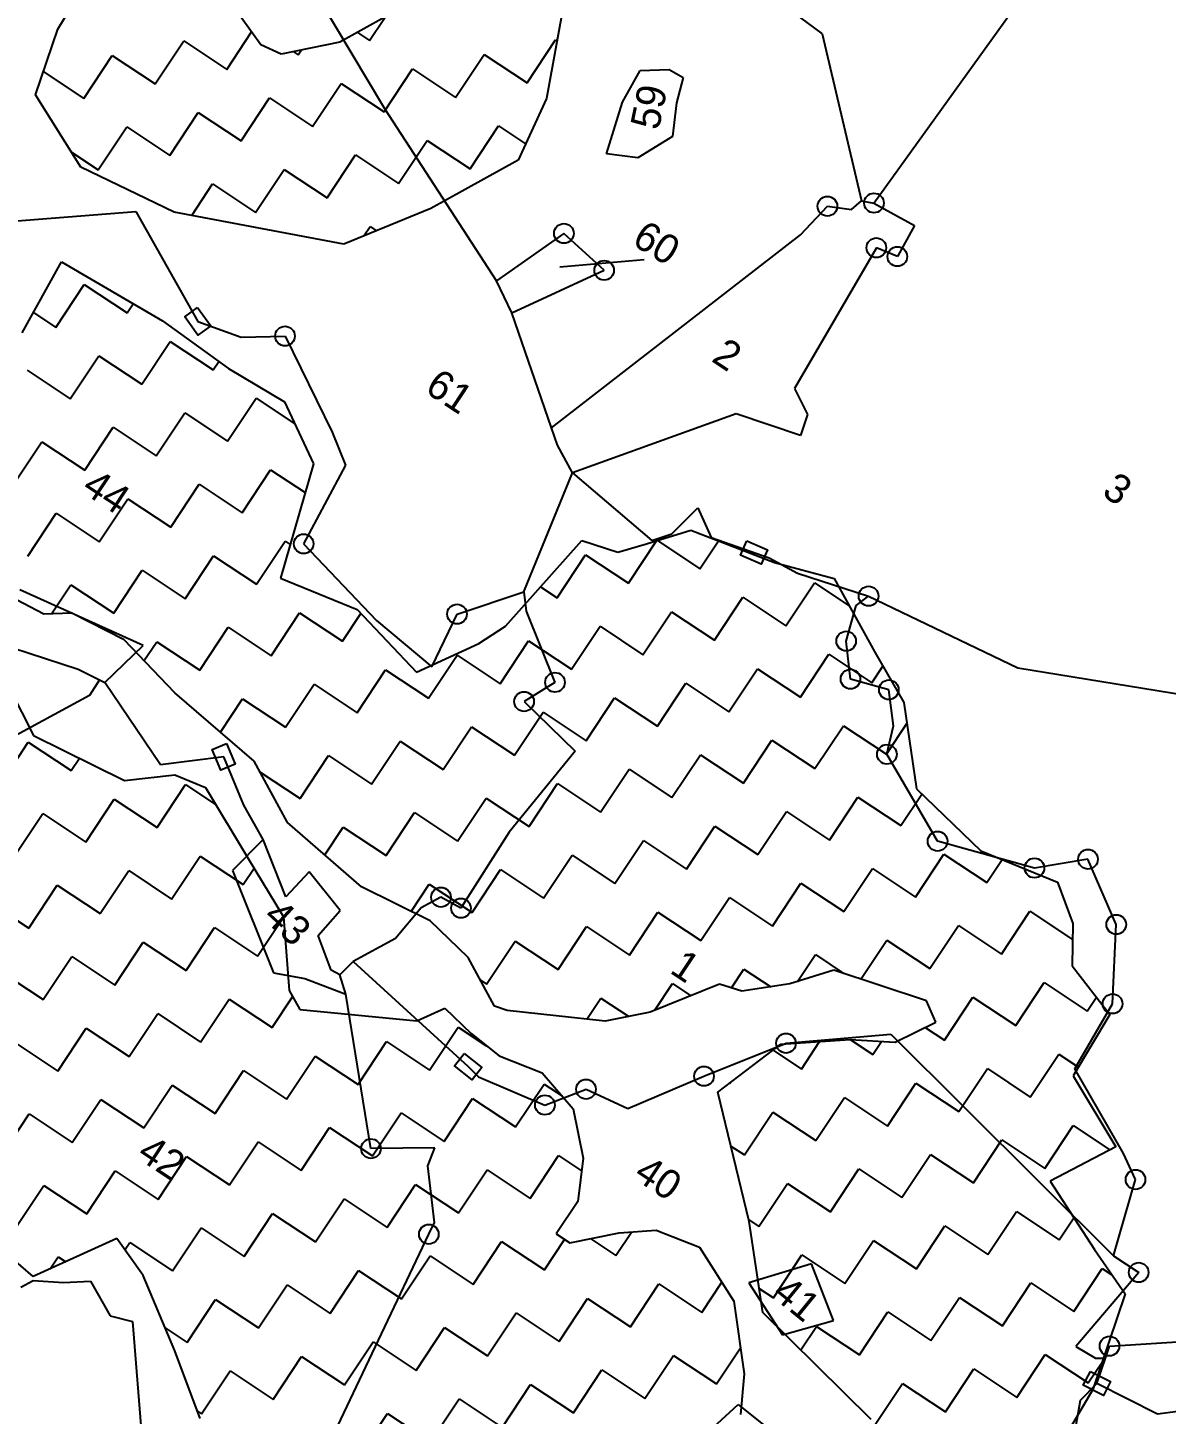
# Model space of a CAD drawing. Header units: metres. Extents: x 299922 to 302574, y 1953268 to 1957171.
# Drawn here: x 300574 to 301279, y 1955659 to 1956519 of the extents above; entities that cross this region are included whole.
import ezdxf

# ---------------------------------------------------------------- set-up
doc = ezdxf.new("R2010")
doc.units = ezdxf.units.M
for name, color, linetype in [('POLY_HATCH', 12, 'Continuous'), ('POLY_PARCEL', 6, 'Continuous'), ('TEXT_PARCEL', 7, 'Continuous')]:
    doc.layers.add(name, color=color, linetype=linetype)
doc.styles.get("Standard").update_dxf_attribs({"font": 'simplex.shx'})
doc.styles.add('TEXT_MAP', font='')
doc.styles.get('TEXT_MAP').set_extended_font_data('Kruti Dev 050')
doc.dimstyles.get("Standard").update_dxf_attribs({"dimtxt": 0.18, "dimasz": 0.18, "dimexe": 0.18, "dimexo": 0.0625, "dimgap": 0.09, "dimtad": 0, "dimtih": 1, "dimtoh": 1, "dimdec": 4, "dimzin": 0, "dimdsep": 46, "dimtxsty": 'Standard', "dimcen": 0.09, "dimadec": 0, "dimazin": 0, "dimtfac": 1, "dimtdec": 4, "dimtofl": 0, "dimtmove": 0, "dimatfit": 3, "dimfxl": 1, "dimtolj": 1, "dimtzin": 0, "dimarcsym": 0})

msp = doc.modelspace()

# ---------------------------------------------------------------- linework, layer by layer
for points in [[(300678.84, 1956345.15), (300687.02, 1956333.78), (300679.16, 1956328.13), (300670.98, 1956339.5)], [(301019.11, 1956200.59), (301031.98, 1956195.07), (301028.16, 1956186.17), (301015.29, 1956191.69)], [(300696.91, 1956075.15), (300702.27, 1956062.22), (300693.32, 1956058.51), (300687.96, 1956071.45)], [(300844.03, 1955882.98), (300855.04, 1955874.32), (300849.05, 1955866.71), (300838.04, 1955875.37)], [(301232.03, 1955686.04), (301244.51, 1955679.71), (301240.13, 1955671.07), (301227.64, 1955677.4)]]:
    msp.add_lwpolyline(points, close=True)
for centre in [(301069.15, 1956407.97), (301097.99, 1956409.95), (300905.87, 1956391.11), (301099.44, 1956382.23), (301112.46, 1956376.81), (300930.82, 1956368.25), (300733.08, 1956327.5), (300744.61, 1956198.79), (301094.62, 1956166.42), (300839.65, 1956155.22), (301080.76, 1956138.52), (301083.43, 1956114.96), (300900.35, 1956112.96), (301107.19, 1956108.35), (300881.2, 1956101.05), (301106.01, 1956068.36), (301137.38, 1956014.52), (301230.57, 1956003.36), (301197.42, 1955997.92), (300829.7, 1955979.84), (300842.08, 1955973.04), (301248.09, 1955962.93), (301245.8, 1955913.83), (301043.48, 1955889.38), (300992.65, 1955868.94), (300919.58, 1955860.87), (300894.08, 1955851.06), (300786.32, 1955824.06), (301260.02, 1955804.89), (300822.18, 1955771.02), (301261.98, 1955747.36), (301243.89, 1955701.7)]:
    msp.add_circle(centre, 6.08)
at = {"layer": 'POLY_HATCH'}
for p, q in [((300592.3, 1956517.77), (300620.72, 1956564.6)), ((300906.94, 1956540.37), (300894.99, 1956474.75)), ((300718.05, 1956507.93), (300703.16, 1956528.71)), ((300794.98, 1956525.14), (300766.95, 1956509.62)), ((300578.45, 1956477.04), (300592.3, 1956517.77)), ((300730.69, 1956502.28), (300718.05, 1956507.93)), ((300766.95, 1956509.62), (300730.69, 1956502.28)), ((300606.54, 1956432.16), (300578.45, 1956477.04)), ((300894.99, 1956474.75), (300877.48, 1956436.44)), ((300664.33, 1956404.36), (300606.54, 1956432.16)), ((300877.48, 1956436.44), (300823.5, 1956406.55)), ((300769.5, 1956384.56), (300664.33, 1956404.36)), ((300823.5, 1956406.55), (300769.5, 1956384.56)), ((300570.19, 1956329.43), (300594.61, 1956373.55)), ((300594.61, 1956373.55), (300657.2, 1956336.89)), ((300657.2, 1956336.89), (300698.02, 1956307.42)), ((300698.02, 1956307.42), (300732.67, 1956286.87)), ((300732.67, 1956286.87), (300750.63, 1956248.42)), ((300750.63, 1956248.42), (300730.2, 1956177.54)), ((300957.12, 1956198.78), (300984.43, 1956207.21)), ((300984.43, 1956207.21), (301036.37, 1956187.25)), ((300869.77, 1956147.75), (300917.03, 1956200.85)), ((300917.03, 1956200.85), (300939.28, 1956193.72)), ((300939.28, 1956193.72), (300957.12, 1956198.78)), ((300583.68, 1956155.26), (300517.18, 1956189.69)), ((301036.37, 1956187.25), (301073.22, 1956177.3)), ((300730.2, 1956177.54), (300777.68, 1956158.13)), ((301073.22, 1956177.3), (301098.47, 1956131.62)), ((300600.97, 1956155.86), (300583.68, 1956155.26)), ((300633.38, 1956139.21), (300600.97, 1956155.86)), ((300777.68, 1956158.13), (300814.62, 1956119.18)), ((300853.06, 1956137.12), (300869.77, 1956147.75)), ((300664.72, 1956106.37), (300633.38, 1956139.21)), ((300814.62, 1956119.18), (300853.06, 1956137.12)), ((301098.47, 1956131.62), (301116.41, 1956100.43)), ((300562.62, 1956108.92), (300577.21, 1956079.96)), ((300713.94, 1956064.1), (300664.72, 1956106.37)), ((301116.41, 1956100.43), (301124.38, 1956046.91)), ((300577.21, 1956079.96), (300633.64, 1956052.2)), ((300734.69, 1956026.22), (300713.94, 1956064.1)), ((300633.64, 1956052.2), (300664.87, 1956055.62)), ((300664.87, 1956055.62), (300683.86, 1956047.86)), ((300683.86, 1956047.86), (300710.21, 1956003.86)), ((301124.38, 1956046.91), (301164.11, 1956008.52)), ((300780.56, 1955986.17), (300734.69, 1956026.22)), ((301164.11, 1956008.52), (301211.59, 1955989.11)), ((300710.21, 1956003.86), (300732.08, 1955967.65)), ((300823.05, 1955965.2), (300780.56, 1955986.17)), ((301211.59, 1955989.11), (301221.15, 1955963.48)), ((300732.08, 1955967.65), (300735.56, 1955921.93)), ((300846.55, 1955942.39), (300823.05, 1955965.2)), ((301221.15, 1955963.48), (301220.67, 1955937.26)), ((300862.82, 1955912.31), (300846.55, 1955942.39)), ((301073.08, 1955934.55), (301045.77, 1955926.12)), ((301130.6, 1955915.72), (301073.08, 1955934.55)), ((301220.67, 1955937.26), (301244.19, 1955907.2)), ((301002.25, 1955926.02), (300959.35, 1955908.63)), ((301016.21, 1955921.59), (301002.25, 1955926.02)), ((301045.77, 1955926.12), (301016.21, 1955921.59)), ((300735.56, 1955921.93), (300742.29, 1955910.23)), ((301136.22, 1955902.35), (301130.6, 1955915.72)), ((300742.29, 1955910.23), (300814.84, 1955903.15)), ((300814.84, 1955903.15), (300832.11, 1955911)), ((300832.11, 1955911), (300848.34, 1955895.42)), ((300870.64, 1955909.54), (300862.82, 1955912.31)), ((300931.47, 1955902.99), (300870.64, 1955909.54)), ((300959.35, 1955908.63), (300931.47, 1955902.99)), ((301244.19, 1955907.2), (301221.43, 1955869.22)), ((301111.15, 1955890.02), (301136.22, 1955902.35)), ((300848.34, 1955895.42), (300865.67, 1955881.52)), ((301001.34, 1955859.09), (301040.3, 1955888.74)), ((301040.3, 1955888.74), (301083.25, 1955891.63)), ((301083.25, 1955891.63), (301111.15, 1955890.02)), ((300865.67, 1955881.52), (300892.48, 1955870.98)), ((300892.48, 1955870.98), (300911.52, 1955848.72)), ((301221.43, 1955869.22), (301247.78, 1955825.22)), ((301020.55, 1955778.82), (301001.34, 1955859.09)), ((300911.52, 1955848.72), (300917.75, 1955818.06)), ((301247.78, 1955825.22), (301207.12, 1955803.93)), ((300917.75, 1955818.06), (300914.48, 1955791.28)), ((301207.12, 1955803.93), (301234.58, 1955761.61)), ((300914.48, 1955791.28), (300901.15, 1955771.17)), ((301029.08, 1955722.51), (301020.55, 1955778.82)), ((300628.91, 1955768.3), (300577.1, 1955744.76)), ((300645.16, 1955745.47), (300628.91, 1955768.3)), ((300901.15, 1955771.17), (300909.54, 1955765.61)), ((300909.54, 1955765.61), (300940.2, 1955771.82)), ((300940.2, 1955771.82), (300963.07, 1955773.54)), ((300963.07, 1955773.54), (300989.88, 1955763.01)), ((300577.1, 1955744.76), (300552.49, 1955765.89)), ((300989.88, 1955763.01), (301011.18, 1955729.6)), ((301234.58, 1955761.61), (301253.51, 1955734.04)), ((300664.82, 1955698.67), (300645.16, 1955745.47)), ((301253.51, 1955734.04), (301233.61, 1955674.88)), ((301011.18, 1955729.6), (301017.45, 1955684.43)), ((301096.23, 1955656.3), (301029.08, 1955722.51)), ((300680.57, 1955656.88), (300664.82, 1955698.67)), ((301017.45, 1955684.43), (301015.3, 1955659.33)), ((301233.61, 1955674.88), (301195.86, 1955610.65))]:
    msp.add_line(p, q, dxfattribs=at)
at = {"layer": 'POLY_HATCH', "linetype": 'Continuous'}
for p, q in [((300785.49, 1956510.66), (300803.14, 1956537.29)), ((300696.93, 1956492.7), (300712.32, 1956515.93)), ((300777.91, 1956515.69), (300785.49, 1956510.66)), ((300652.64, 1956483.72), (300670.3, 1956510.35)), ((300670.3, 1956510.35), (300696.93, 1956492.7)), ((300883.03, 1956484.34), (300900.68, 1956510.97)), ((300900.68, 1956510.97), (300901.49, 1956510.44)), ((300608.36, 1956474.75), (300626.01, 1956501.38)), ((300626.01, 1956501.38), (300652.64, 1956483.72)), ((300738.06, 1956503.77), (300741.21, 1956501.68)), ((300741.21, 1956501.68), (300743.3, 1956504.83)), ((300838.75, 1956475.36), (300856.4, 1956501.99)), ((300856.4, 1956501.99), (300883.03, 1956484.34)), ((300583.32, 1956491.35), (300608.36, 1956474.75)), ((300794.47, 1956466.38), (300812.12, 1956493.01)), ((300812.12, 1956493.01), (300838.75, 1956475.36)), ((300750.19, 1956457.4), (300767.84, 1956484.03)), ((300767.84, 1956484.03), (300794.47, 1956466.38)), ((300705.91, 1956448.42), (300723.56, 1956475.05)), ((300723.56, 1956475.05), (300750.19, 1956457.4)), ((300661.62, 1956439.44), (300679.28, 1956466.07)), ((300679.28, 1956466.07), (300705.91, 1956448.42)), ((300617.34, 1956430.46), (300634.99, 1956457.09)), ((300634.99, 1956457.09), (300661.62, 1956439.44)), ((300847.73, 1956431.08), (300865.38, 1956457.71)), ((300865.38, 1956457.71), (300882.13, 1956446.61)), ((300803.45, 1956422.1), (300821.1, 1956448.73)), ((300821.1, 1956448.73), (300847.73, 1956431.08)), ((300600.7, 1956441.5), (300617.34, 1956430.46)), ((300759.17, 1956413.12), (300776.82, 1956439.75)), ((300776.82, 1956439.75), (300803.45, 1956422.1)), ((300714.89, 1956404.14), (300732.54, 1956430.77)), ((300732.54, 1956430.77), (300759.17, 1956413.12)), ((300675.33, 1956402.29), (300688.25, 1956421.79)), ((300688.25, 1956421.79), (300714.89, 1956404.14)), ((300781.92, 1956389.62), (300785.8, 1956395.47)), ((300785.8, 1956395.47), (300789.79, 1956392.82)), ((300591.02, 1956332.92), (300608.67, 1956359.55)), ((300608.67, 1956359.55), (300635.3, 1956341.9)), ((300635.3, 1956341.9), (300639.03, 1956347.53)), ((300577.19, 1956342.08), (300591.02, 1956332.92)), ((300644.28, 1956297.62), (300661.93, 1956324.25)), ((300661.93, 1956324.25), (300688.56, 1956306.6)), ((300600, 1956288.64), (300617.65, 1956315.27)), ((300617.65, 1956315.27), (300644.28, 1956297.62)), ((300688.56, 1956306.6), (300691.99, 1956311.77)), ((300573.37, 1956306.29), (300600, 1956288.64)), ((300697.54, 1956262.32), (300715.19, 1956288.95)), ((300715.19, 1956288.95), (300739.1, 1956273.1)), ((300653.26, 1956253.34), (300670.91, 1956279.97)), ((300670.91, 1956279.97), (300697.54, 1956262.32)), ((300608.98, 1956244.36), (300626.63, 1956270.99)), ((300626.63, 1956270.99), (300653.26, 1956253.34)), ((300564.7, 1956235.38), (300582.35, 1956262.01)), ((300582.35, 1956262.01), (300608.98, 1956244.36)), ((300706.52, 1956218.03), (300724.17, 1956244.66)), ((300724.17, 1956244.66), (300745.48, 1956230.54)), ((300662.24, 1956209.05), (300679.89, 1956235.68)), ((300679.89, 1956235.68), (300706.52, 1956218.03)), ((300617.96, 1956200.07), (300635.61, 1956226.71)), ((300635.61, 1956226.71), (300662.24, 1956209.05)), ((300573.67, 1956191.1), (300591.33, 1956217.73)), ((300591.33, 1956217.73), (300617.96, 1956200.07)), ((300715.5, 1956173.75), (300733.15, 1956200.38)), ((300733.15, 1956200.38), (300736.2, 1956198.36)), ((300945.89, 1956174.37), (300963.34, 1956200.7)), ((300963.78, 1956200.84), (300990.17, 1956183.34)), ((300990.17, 1956183.34), (301001.61, 1956200.61)), ((300671.22, 1956164.77), (300688.87, 1956191.4)), ((300688.87, 1956191.4), (300715.5, 1956173.75)), ((300901.61, 1956165.39), (300919.26, 1956192.02)), ((300919.26, 1956192.02), (300945.89, 1956174.37)), ((300626.94, 1956155.79), (300644.59, 1956182.42)), ((300644.59, 1956182.42), (300671.22, 1956164.77)), ((300588.36, 1956155.43), (300600.31, 1956173.44)), ((300600.31, 1956173.44), (300626.94, 1956155.79)), ((300891.45, 1956172.12), (300901.61, 1956165.39)), ((301043.43, 1956148.04), (301061.08, 1956174.67)), ((301061.08, 1956174.67), (301082.53, 1956160.46)), ((300999.15, 1956139.06), (301016.8, 1956165.69)), ((301016.8, 1956165.69), (301043.43, 1956148.04)), ((300724.48, 1956129.47), (300742.13, 1956156.1)), ((300742.13, 1956156.1), (300768.76, 1956138.45)), ((300768.76, 1956138.45), (300780.11, 1956155.57)), ((300954.87, 1956130.08), (300972.52, 1956156.71)), ((300972.52, 1956156.71), (300999.15, 1956139.06)), ((300680.2, 1956120.49), (300697.85, 1956147.12)), ((300697.85, 1956147.12), (300724.48, 1956129.47)), ((300910.59, 1956121.1), (300928.24, 1956147.74)), ((300928.24, 1956147.74), (300954.87, 1956130.08)), ((300645.71, 1956126.29), (300653.57, 1956138.14)), ((300653.57, 1956138.14), (300680.2, 1956120.49)), ((300866.3, 1956112.13), (300883.95, 1956138.76)), ((300883.95, 1956138.76), (300910.59, 1956121.1)), ((300822.02, 1956103.15), (300839.67, 1956129.78)), ((300839.67, 1956129.78), (300866.3, 1956112.13)), ((301052.41, 1956103.76), (301070.06, 1956130.39)), ((301070.06, 1956130.39), (301096.69, 1956112.74)), ((300777.74, 1956094.17), (300795.39, 1956120.8)), ((300795.39, 1956120.8), (300822.02, 1956103.15)), ((301008.13, 1956094.78), (301025.78, 1956121.41)), ((301025.78, 1956121.41), (301052.41, 1956103.76)), ((301096.69, 1956112.74), (301103.46, 1956122.95)), ((300733.46, 1956085.19), (300751.11, 1956111.82)), ((300751.11, 1956111.82), (300777.74, 1956094.17)), ((300963.85, 1956085.8), (300981.5, 1956112.43)), ((300981.5, 1956112.43), (301008.13, 1956094.78)), ((300693.04, 1956082.04), (300706.83, 1956102.84)), ((300706.83, 1956102.84), (300733.46, 1956085.19)), ((300919.56, 1956076.82), (300937.22, 1956103.45)), ((300937.22, 1956103.45), (300963.85, 1956085.8)), ((300875.28, 1956067.84), (300892.93, 1956094.47)), ((300892.93, 1956094.47), (300919.56, 1956076.82)), ((300831, 1956058.86), (300848.65, 1956085.49)), ((300848.65, 1956085.49), (300875.28, 1956067.84)), ((301061.39, 1956059.48), (301079.04, 1956086.11)), ((301079.04, 1956086.11), (301105.67, 1956068.46)), ((301105.67, 1956068.46), (301118.33, 1956087.55)), ((301017.11, 1956050.5), (301034.76, 1956077.13)), ((301034.76, 1956077.13), (301061.39, 1956059.48)), ((300556.33, 1956049.27), (300573.98, 1956075.9)), ((300573.98, 1956075.9), (300600.61, 1956058.25)), ((300786.72, 1956049.89), (300804.37, 1956076.52)), ((300804.37, 1956076.52), (300831, 1956058.86)), ((300600.61, 1956058.25), (300605.71, 1956065.94)), ((300742.44, 1956040.91), (300760.09, 1956067.54)), ((300760.09, 1956067.54), (300786.72, 1956049.89)), ((300972.83, 1956041.52), (300990.48, 1956068.15)), ((300990.48, 1956068.15), (301017.11, 1956050.5)), ((300717.64, 1956057.34), (300742.44, 1956040.91)), ((300928.54, 1956032.54), (300946.2, 1956059.17)), ((300946.2, 1956059.17), (300972.83, 1956041.52)), ((300653.87, 1956022.95), (300671.52, 1956049.58)), ((300671.52, 1956049.58), (300690.27, 1956037.15)), ((300884.26, 1956023.56), (300901.91, 1956050.19)), ((300901.91, 1956050.19), (300928.54, 1956032.54)), ((301114.65, 1956024.18), (301127.64, 1956043.77)), ((300609.59, 1956013.97), (300627.24, 1956040.6)), ((300627.24, 1956040.6), (300653.87, 1956022.95)), ((300839.98, 1956014.58), (300857.63, 1956041.21)), ((300857.63, 1956041.21), (300884.26, 1956023.56)), ((301070.37, 1956015.2), (301088.02, 1956041.83)), ((301088.02, 1956041.83), (301114.65, 1956024.18)), ((300565.31, 1956004.99), (300582.96, 1956031.62)), ((300582.96, 1956031.62), (300609.59, 1956013.97)), ((300795.7, 1956005.6), (300813.35, 1956032.23)), ((300813.35, 1956032.23), (300839.98, 1956014.58)), ((301026.09, 1956006.22), (301043.74, 1956032.85)), ((301043.74, 1956032.85), (301070.37, 1956015.2)), ((300757.71, 1956006.12), (300769.07, 1956023.25)), ((300769.07, 1956023.25), (300795.7, 1956005.6)), ((300981.8, 1955997.24), (300999.46, 1956023.87)), ((300999.46, 1956023.87), (301026.09, 1956006.22)), ((300937.52, 1955988.26), (300955.17, 1956014.89)), ((300955.17, 1956014.89), (300981.8, 1955997.24)), ((300662.85, 1955978.67), (300680.5, 1956005.3)), ((300680.5, 1956005.3), (300707.13, 1955987.64)), ((300893.24, 1955979.28), (300910.89, 1956005.91)), ((300910.89, 1956005.91), (300937.52, 1955988.26)), ((301123.63, 1955979.89), (301141.28, 1956006.52)), ((301141.28, 1956006.52), (301167.91, 1955988.87)), ((301167.91, 1955988.87), (301177.35, 1956003.11)), ((300618.57, 1955969.69), (300636.22, 1955996.32)), ((300636.22, 1955996.32), (300662.85, 1955978.67)), ((300707.13, 1955987.64), (300713.87, 1955997.8)), ((300848.96, 1955970.3), (300866.61, 1955996.93)), ((300866.61, 1955996.93), (300893.24, 1955979.28)), ((301079.35, 1955970.91), (301097, 1955997.55)), ((301097, 1955997.55), (301123.63, 1955979.89)), ((300574.29, 1955960.71), (300591.94, 1955987.34)), ((300591.94, 1955987.34), (300618.57, 1955969.69)), ((300811.15, 1955971.08), (300822.33, 1955987.95)), ((300822.33, 1955987.95), (300848.96, 1955970.3)), ((301035.07, 1955961.94), (301052.72, 1955988.57)), ((301052.72, 1955988.57), (301079.35, 1955970.91)), ((300547.66, 1955978.36), (300574.29, 1955960.71)), ((300990.78, 1955952.96), (301008.44, 1955979.59)), ((301008.44, 1955979.59), (301035.07, 1955961.94)), ((300716.11, 1955943.36), (300732.09, 1955967.47)), ((300946.5, 1955943.98), (300964.15, 1955970.61)), ((300964.15, 1955970.61), (300990.78, 1955952.96)), ((301176.89, 1955944.59), (301194.54, 1955971.22)), ((301194.54, 1955971.22), (301220.97, 1955953.71)), ((300671.83, 1955934.38), (300689.48, 1955961.01)), ((300689.48, 1955961.01), (300716.11, 1955943.36)), ((300902.22, 1955935), (300919.87, 1955961.63)), ((300919.87, 1955961.63), (300946.5, 1955943.98)), ((301132.61, 1955935.61), (301150.26, 1955962.24)), ((301150.26, 1955962.24), (301176.89, 1955944.59)), ((300627.55, 1955925.4), (300645.2, 1955952.04)), ((300645.2, 1955952.04), (300671.83, 1955934.38)), ((300857.94, 1955926.02), (300875.59, 1955952.65)), ((300875.59, 1955952.65), (300902.22, 1955935)), ((301089.92, 1955929.04), (301105.98, 1955953.26)), ((301105.98, 1955953.26), (301132.61, 1955935.61)), ((300583.27, 1955916.43), (300600.92, 1955943.06)), ((300600.92, 1955943.06), (300627.55, 1955925.4)), ((301050.66, 1955927.63), (301061.7, 1955944.28)), ((301061.7, 1955944.28), (301079.6, 1955932.42)), ((300556.64, 1955934.08), (300583.27, 1955916.43)), ((301009.7, 1955923.66), (301017.41, 1955935.31)), ((301017.41, 1955935.31), (301033.99, 1955924.32)), ((300853.99, 1955928.63), (300857.94, 1955926.02)), ((300962.16, 1955909.77), (300973.13, 1955926.33)), ((300973.13, 1955926.33), (300984.47, 1955918.81)), ((301185.87, 1955900.31), (301203.52, 1955926.94)), ((301203.52, 1955926.94), (301230.15, 1955909.29)), ((300680.81, 1955890.1), (300698.46, 1955916.73)), ((300698.46, 1955916.73), (300725.09, 1955899.08)), ((300725.09, 1955899.08), (300737.74, 1955918.16)), ((300920.14, 1955904.21), (300928.85, 1955917.35)), ((300928.85, 1955917.35), (300946.06, 1955905.94)), ((301141.59, 1955891.33), (301159.24, 1955917.96)), ((301159.24, 1955917.96), (301185.87, 1955900.31)), ((301230.15, 1955909.29), (301235.84, 1955917.87)), ((300636.53, 1955881.12), (300654.18, 1955907.75)), ((300654.18, 1955907.75), (300680.81, 1955890.1)), ((300884.37, 1955908.06), (300884.57, 1955908.37)), ((300884.57, 1955908.37), (300885.16, 1955907.98)), ((300592.25, 1955872.14), (300609.9, 1955898.77)), ((300609.9, 1955898.77), (300636.53, 1955881.12)), ((300822.64, 1955872.76), (300840.29, 1955899.39)), ((300840.29, 1955899.39), (300858.17, 1955887.53)), ((301129.76, 1955899.17), (301141.59, 1955891.33)), ((300565.62, 1955889.79), (300592.25, 1955872.14)), ((300778.35, 1955863.78), (300796.01, 1955890.41)), ((300796.01, 1955890.41), (300822.64, 1955872.76)), ((301053.02, 1955873.37), (301064.28, 1955890.36)), ((301083.31, 1955891.63), (301097.31, 1955882.35)), ((301097.31, 1955882.35), (301102.71, 1955890.51)), ((300734.07, 1955854.8), (300751.72, 1955881.43)), ((300751.72, 1955881.43), (300778.35, 1955863.78)), ((301035.43, 1955885.03), (301053.02, 1955873.37)), ((301194.85, 1955856.03), (301212.5, 1955882.66)), ((301212.5, 1955882.66), (301224.66, 1955874.6)), ((300689.79, 1955845.82), (300707.44, 1955872.45)), ((300707.44, 1955872.45), (300734.07, 1955854.8)), ((301150.57, 1955847.05), (301168.22, 1955873.68)), ((301168.22, 1955873.68), (301194.85, 1955856.03)), ((300645.51, 1955836.84), (300663.16, 1955863.47)), ((300663.16, 1955863.47), (300689.79, 1955845.82)), ((300875.9, 1955837.46), (300893.55, 1955864.09)), ((300893.55, 1955864.09), (300904.7, 1955856.69)), ((301008.51, 1955864.55), (301008.74, 1955864.39)), ((301008.74, 1955864.39), (301009.19, 1955865.06)), ((301106.29, 1955838.07), (301123.94, 1955864.7)), ((301123.94, 1955864.7), (301150.57, 1955847.05)), ((300601.23, 1955827.86), (300618.88, 1955854.49)), ((300618.88, 1955854.49), (300645.51, 1955836.84)), ((300831.62, 1955828.48), (300849.27, 1955855.11)), ((300849.27, 1955855.11), (300875.9, 1955837.46)), ((301062, 1955829.09), (301079.65, 1955855.72)), ((301079.65, 1955855.72), (301106.29, 1955838.07)), ((300556.94, 1955818.88), (300574.6, 1955845.51)), ((300574.6, 1955845.51), (300601.23, 1955827.86)), ((300787.33, 1955819.5), (300804.98, 1955846.13)), ((300804.98, 1955846.13), (300831.62, 1955828.48)), ((301017.72, 1955820.11), (301035.37, 1955846.74)), ((301035.37, 1955846.74), (301062, 1955829.09)), ((300743.05, 1955810.52), (300760.7, 1955837.15)), ((300760.7, 1955837.15), (300787.33, 1955819.5)), ((301203.83, 1955811.75), (301221.48, 1955838.38)), ((301221.48, 1955838.38), (301244.18, 1955823.33)), ((300698.77, 1955801.54), (300716.42, 1955828.17)), ((300716.42, 1955828.17), (300743.05, 1955810.52)), ((301159.55, 1955802.77), (301177.2, 1955829.4)), ((301177.2, 1955829.4), (301203.83, 1955811.75)), ((300654.49, 1955792.56), (300672.14, 1955819.19)), ((300672.14, 1955819.19), (300698.77, 1955801.54)), ((300884.88, 1955793.17), (300902.53, 1955819.8)), ((300902.53, 1955819.8), (300916.81, 1955810.34)), ((301009.34, 1955825.67), (301017.72, 1955820.11)), ((301115.26, 1955793.79), (301132.92, 1955820.42)), ((301132.92, 1955820.42), (301159.55, 1955802.77)), ((300840.59, 1955784.19), (300858.25, 1955810.82)), ((300858.25, 1955810.82), (300884.88, 1955793.17)), ((301070.98, 1955784.81), (301088.63, 1955811.44)), ((301088.63, 1955811.44), (301115.26, 1955793.79)), ((300610.21, 1955783.58), (300627.86, 1955810.21)), ((300627.86, 1955810.21), (300654.49, 1955792.56)), ((301026.7, 1955775.83), (301044.35, 1955802.46)), ((301044.35, 1955802.46), (301070.98, 1955784.81)), ((300565.92, 1955774.6), (300583.58, 1955801.23)), ((300583.58, 1955801.23), (300610.21, 1955783.58)), ((300796.31, 1955775.21), (300813.96, 1955801.85)), ((300813.96, 1955801.85), (300840.59, 1955784.19)), ((300752.03, 1955766.24), (300769.68, 1955792.87)), ((300769.68, 1955792.87), (300796.31, 1955775.21)), ((301168.53, 1955758.48), (301186.18, 1955785.12)), ((301186.18, 1955785.12), (301212.81, 1955767.46)), ((300707.75, 1955757.26), (300725.4, 1955783.89)), ((300725.4, 1955783.89), (300752.03, 1955766.24)), ((301020.24, 1955780.11), (301026.7, 1955775.83)), ((301124.24, 1955749.51), (301141.9, 1955776.14)), ((301141.9, 1955776.14), (301168.53, 1955758.48)), ((301212.81, 1955767.46), (301221.89, 1955781.17)), ((300663.47, 1955748.28), (300681.12, 1955774.91)), ((300681.12, 1955774.91), (300707.75, 1955757.26)), ((300893.86, 1955748.89), (300906.34, 1955767.73)), ((300922.5, 1955768.24), (300938.14, 1955757.87)), ((300938.14, 1955757.87), (300947.76, 1955772.39)), ((300633.83, 1955761.39), (300636.84, 1955765.93)), ((300636.84, 1955765.93), (300663.47, 1955748.28)), ((300849.57, 1955739.91), (300867.22, 1955766.54)), ((300867.22, 1955766.54), (300893.86, 1955748.89)), ((301079.96, 1955740.53), (301097.61, 1955767.16)), ((301097.61, 1955767.16), (301124.24, 1955749.51)), ((300587.65, 1955749.55), (300592.55, 1955756.95)), ((300592.55, 1955756.95), (300597.18, 1955753.88)), ((300805.29, 1955730.93), (300822.94, 1955757.56)), ((300822.94, 1955757.56), (300849.57, 1955739.91)), ((301035.68, 1955731.55), (301053.33, 1955758.18)), ((301053.33, 1955758.18), (301079.96, 1955740.53)), ((300761.01, 1955721.95), (300778.66, 1955748.58)), ((300778.66, 1955748.58), (300805.29, 1955730.93)), ((301221.79, 1955723.18), (301239.44, 1955749.81)), ((301239.44, 1955749.81), (301245.4, 1955745.86)), ((300716.73, 1955712.97), (300734.38, 1955739.61)), ((300734.38, 1955739.61), (300761.01, 1955721.95)), ((300947.12, 1955713.59), (300964.77, 1955740.22)), ((300964.77, 1955740.22), (300991.4, 1955722.57)), ((300991.4, 1955722.57), (301003.77, 1955741.23)), ((301026.83, 1955737.42), (301035.68, 1955731.55)), ((301177.51, 1955714.2), (301195.16, 1955740.83)), ((301195.16, 1955740.83), (301221.79, 1955723.18)), ((300672.45, 1955704), (300690.1, 1955730.63)), ((300690.1, 1955730.63), (300716.73, 1955712.97)), ((300902.83, 1955704.61), (300920.49, 1955731.24)), ((300920.49, 1955731.24), (300947.12, 1955713.59)), ((301133.22, 1955705.22), (301150.87, 1955731.85)), ((301150.87, 1955731.85), (301177.51, 1955714.2)), ((300858.55, 1955695.63), (300876.2, 1955722.26)), ((300876.2, 1955722.26), (300902.83, 1955704.61)), ((301088.94, 1955696.24), (301106.59, 1955722.88)), ((301106.59, 1955722.88), (301133.22, 1955705.22)), ((300658.78, 1955713.05), (300672.45, 1955704)), ((300814.27, 1955686.65), (300831.92, 1955713.28)), ((300831.92, 1955713.28), (300858.55, 1955695.63)), ((301052.63, 1955699.29), (301062.31, 1955713.9)), ((301062.31, 1955713.9), (301088.94, 1955696.24)), ((300769.99, 1955677.67), (300787.64, 1955704.3)), ((300787.64, 1955704.3), (300814.27, 1955686.65)), ((301000.38, 1955678.29), (301015.2, 1955700.65)), ((300725.71, 1955668.69), (300743.36, 1955695.32)), ((300743.36, 1955695.32), (300769.99, 1955677.67)), ((300956.1, 1955669.31), (300973.75, 1955695.94)), ((300973.75, 1955695.94), (301000.38, 1955678.29)), ((301186.48, 1955669.92), (301204.14, 1955696.55)), ((301204.14, 1955696.55), (301230.77, 1955678.9)), ((301230.77, 1955678.9), (301239.28, 1955691.75)), ((300681.43, 1955659.71), (300699.08, 1955686.34)), ((300699.08, 1955686.34), (300725.71, 1955668.69)), ((300911.81, 1955660.33), (300929.47, 1955686.96)), ((300929.47, 1955686.96), (300956.1, 1955669.31)), ((301142.2, 1955660.94), (301159.85, 1955687.57)), ((301159.85, 1955687.57), (301186.48, 1955669.92)), ((300867.53, 1955651.35), (300885.18, 1955677.98)), ((300885.18, 1955677.98), (300911.81, 1955660.33)), ((301097.92, 1955651.96), (301115.57, 1955678.59)), ((301115.57, 1955678.59), (301142.2, 1955660.94)), ((300823.25, 1955642.37), (300840.9, 1955669)), ((300840.9, 1955669), (300867.53, 1955651.35)), ((300678.86, 1955661.41), (300681.43, 1955659.71)), ((300778.97, 1955633.39), (300796.62, 1955660.02)), ((300796.62, 1955660.02), (300823.25, 1955642.37))]:
    msp.add_line(p, q, dxfattribs=at)
at = {"layer": 'POLY_PARCEL'}
for p, q in [((300795.01, 1956468.27), (300678.25, 1956663.62)), ((301097.99, 1956409.95), (301205.01, 1956558.8)), ((301032.12, 1956539.77), (301065.87, 1956514.88)), ((301065.87, 1956514.88), (301090.31, 1956411.3)), ((300942.21, 1956472.47), (300953.05, 1956492)), ((300953.05, 1956492), (300971.09, 1956492.69)), ((300971.09, 1956492.69), (300979.72, 1956487.67)), ((300979.72, 1956487.67), (300975.71, 1956472.06)), ((300932.23, 1956440.42), (300942.21, 1956472.47)), ((300975.71, 1956472.06), (300973.17, 1956451.25)), ((300864.12, 1956361.67), (300795.01, 1956468.27)), ((300973.17, 1956451.25), (300951.75, 1956438.03)), ((300951.75, 1956438.03), (300932.23, 1956440.42)), ((300540.63, 1956396.8), (300640.57, 1956404.61)), ((300640.57, 1956404.61), (300679, 1956336.64)), ((301052.46, 1956390.21), (301069.15, 1956407.97)), ((301069.15, 1956407.97), (301083.95, 1956405.89)), ((301083.95, 1956405.89), (301090.31, 1956411.3)), ((301090.31, 1956411.3), (301097.99, 1956409.95)), ((301097.99, 1956409.95), (301123.05, 1956396.02)), ((301123.05, 1956396.02), (301112.46, 1956376.81)), ((300905.87, 1956391.11), (300864.12, 1956361.67)), ((300898.16, 1956270.62), (301052.46, 1956390.21)), ((300930.82, 1956368.25), (300905.87, 1956391.11)), ((301099.44, 1956382.23), (301048.72, 1956295.09)), ((301112.46, 1956376.81), (301099.44, 1956382.23)), ((300873.52, 1956341.86), (300864.12, 1956361.67)), ((300873.52, 1956341.86), (300930.82, 1956368.25)), ((300679, 1956336.64), (300705.84, 1956326.74)), ((300898.16, 1956270.62), (300873.52, 1956341.86)), ((300705.84, 1956326.74), (300733.08, 1956327.5)), ((300733.08, 1956327.5), (300762.32, 1956268.06)), ((301048.72, 1956295.09), (301056.82, 1956279.02)), ((301012.61, 1956279.41), (300911.16, 1956242.86)), ((301052.4, 1956265.89), (301012.61, 1956279.41)), ((301056.82, 1956279.02), (301052.4, 1956265.89)), ((300762.32, 1956268.06), (300770.53, 1956247.45)), ((300901.84, 1956259.96), (300898.16, 1956270.62)), ((300911.16, 1956242.86), (300901.84, 1956259.96)), ((300770.53, 1956247.45), (300744.61, 1956198.79)), ((300881.02, 1956169.08), (300911.16, 1956242.86)), ((300911.16, 1956242.86), (300960.42, 1956200.77)), ((300972.79, 1956204.88), (300988.84, 1956221.01)), ((300988.84, 1956221.01), (300997.07, 1956202.71)), ((300744.61, 1956198.79), (300789.68, 1956151.32)), ((300960.42, 1956200.77), (300972.79, 1956204.88)), ((300997.07, 1956202.71), (301033.14, 1956190.04)), ((301033.14, 1956190.04), (301050.5, 1956180.68)), ((301050.5, 1956180.68), (301094.62, 1956166.42)), ((300645.16, 1956135.79), (300568.81, 1956170.24)), ((300839.65, 1956155.22), (300881.02, 1956169.08)), ((300881.02, 1956169.08), (300882.5, 1956157.13)), ((301086.87, 1956160.48), (301094.62, 1956166.42)), ((301094.62, 1956166.42), (301187.02, 1956121.88)), ((300824.02, 1956122.48), (300839.65, 1956155.22)), ((300882.5, 1956157.13), (300900.35, 1956112.96)), ((301080.76, 1956138.52), (301086.87, 1956160.48)), ((300789.68, 1956151.32), (300824.02, 1956122.48)), ((301083.43, 1956114.96), (301080.76, 1956138.52)), ((300564.48, 1956134.43), (300604.84, 1956121.04)), ((300621.49, 1956112.82), (300645.16, 1956135.79)), ((300604.84, 1956121.04), (300618.13, 1956114.48)), ((301187.02, 1956121.88), (301326.88, 1956099.31)), ((300618.13, 1956114.48), (300611.88, 1956104.88)), ((300618.13, 1956114.48), (300621.49, 1956112.82)), ((300655.95, 1956061.86), (300621.49, 1956112.82)), ((300900.35, 1956112.96), (300881.2, 1956101.05)), ((301107.19, 1956108.35), (301083.43, 1956114.96)), ((300611.88, 1956104.88), (300539.42, 1956065.51)), ((301110.02, 1956086.09), (301107.19, 1956108.35)), ((300881.2, 1956101.05), (300912.84, 1956070.25)), ((301106.01, 1956068.36), (301110.02, 1956086.09)), ((300912.84, 1956070.25), (300871.86, 1956020.09)), ((301137.38, 1956014.52), (301106.01, 1956068.36)), ((300695.12, 1956066.83), (300655.95, 1956061.86)), ((300707.56, 1956036.79), (300695.12, 1956066.83)), ((300719.5, 1956015.53), (300707.56, 1956036.79)), ((300871.86, 1956020.09), (300842.08, 1955973.04)), ((300719.5, 1956015.53), (300700.45, 1955996.35)), ((300733.5, 1955979.98), (300719.5, 1956015.53)), ((301197.42, 1955997.92), (301137.38, 1956014.52)), ((301230.57, 1956003.36), (301197.42, 1955997.92)), ((301248.09, 1955962.93), (301230.57, 1956003.36)), ((300700.45, 1955996.35), (300726.02, 1955933.05)), ((300748.09, 1955995.62), (300733.5, 1955979.98)), ((300767.34, 1955971.6), (300748.09, 1955995.62)), ((300829.7, 1955979.84), (300817.53, 1955973.15)), ((300842.08, 1955973.04), (300829.7, 1955979.84)), ((300753.57, 1955956.13), (300767.34, 1955971.6)), ((300817.53, 1955973.15), (300801.49, 1955954.26)), ((301245.8, 1955913.83), (301248.09, 1955962.93)), ((300761.76, 1955934.53), (300753.57, 1955956.13)), ((300801.49, 1955954.26), (300775.35, 1955940.1)), ((300766.97, 1955931.78), (300775.35, 1955940.1)), ((300775.35, 1955940.1), (300846.54, 1955874.84)), ((300726.02, 1955933.05), (300745.46, 1955929.53)), ((300766.97, 1955931.78), (300761.76, 1955934.53)), ((300770.8, 1955919.67), (300766.97, 1955931.78)), ((300745.46, 1955929.53), (300770.8, 1955919.67)), ((300786.32, 1955824.06), (300770.8, 1955919.67)), ((301222.42, 1955873.39), (301245.8, 1955913.83)), ((300992.65, 1955868.94), (301043.48, 1955889.38)), ((301043.48, 1955889.38), (301108.34, 1955894.89)), ((301108.34, 1955894.89), (301246.34, 1955757.72)), ((300846.54, 1955874.84), (300852.9, 1955868.52)), ((301252.49, 1955821.13), (301222.42, 1955873.39)), ((300852.9, 1955868.52), (300894.08, 1955851.06)), ((300945.56, 1955848.84), (300992.65, 1955868.94)), ((300894.08, 1955851.06), (300919.58, 1955860.87)), ((300919.58, 1955860.87), (300945.56, 1955848.84)), ((300825.99, 1955824.48), (300786.32, 1955824.06)), ((300821.47, 1955813.42), (300825.99, 1955824.48)), ((301260.02, 1955804.89), (301252.49, 1955821.13)), ((300825.64, 1955778.32), (300821.47, 1955813.42)), ((301246.34, 1955757.72), (301260.02, 1955804.89)), ((300822.18, 1955771.02), (300825.64, 1955778.32)), ((300751.09, 1955621.31), (300822.18, 1955771.02)), ((301059.25, 1955752.69), (301020.47, 1955740.9)), ((301072.84, 1955717.5), (301059.25, 1955752.69)), ((301246.34, 1955757.72), (301261.98, 1955747.36)), ((300569.32, 1955738.23), (300576.95, 1955742.32)), ((300576.95, 1955742.32), (300595.81, 1955741.06)), ((300595.81, 1955741.06), (300612.55, 1955741.91)), ((300612.55, 1955741.91), (300624.79, 1955720.55)), ((301261.98, 1955747.36), (301223.1, 1955701.43)), ((301020.47, 1955740.9), (301041.35, 1955708.62)), ((300624.79, 1955720.55), (300638.62, 1955717.01)), ((300638.62, 1955717.01), (300644.53, 1955642.09)), ((301041.35, 1955708.62), (301072.84, 1955717.5)), ((301243.89, 1955701.7), (301335.73, 1955707.6)), ((301223.1, 1955701.43), (301235.15, 1955694.14)), ((301241.49, 1955694.16), (301243.89, 1955701.7)), ((301235.15, 1955694.14), (301241.49, 1955694.16)), ((301236.08, 1955678.55), (301241.49, 1955694.16)), ((301236.08, 1955678.55), (301225.78, 1955668.01)), ((301273.6, 1955659.51), (301236.08, 1955678.55)), ((301422.31, 1955679.04), (301273.6, 1955659.51)), ((300979.45, 1955633.99), (301013.76, 1955665.52)), ((301013.76, 1955665.52), (301052.14, 1955634.99)), ((301225.78, 1955668.01), (301215.39, 1955608.83))]:
    msp.add_line(p, q, dxfattribs=at)

# ---------------------------------------------------------------- texts
at = {"layer": 'TEXT_PARCEL', "ltscale": 10, "style": 'TEXT_MAP'}
for s, height, rotation, p in [('59', 18.113, 78.2784, (300964.57, 1956454.54)), ('60', 18.113, 328.40279, (300947.24, 1956384.7)), ('2', 18.11, 326.46271, (300996.62, 1956312.32)), ('61', 18.113, 326.46271, (300818.93, 1956293.27)), ('44', 18.113, 326.46271, (300606.36, 1956231.26)), ('3', 18.11, 326.46271, (301238.45, 1956229.15)), ('43', 18.113, 317.28122, (300718.72, 1955966.69)), ('1', 18.11, 326.46271, (300970.72, 1955933.43)), ('42', 18.113, 326.46271, (300640.55, 1955818.54)), ('40', 18.113, 326.46271, (300948.33, 1955805.91)), ('41', 18.113, 320.75622, (301034.04, 1955732.71))]:
    msp.add_text(s, height=height, rotation=rotation, dxfattribs=at).set_placement(p)

# ---------------------------------------------------------------- leaders
msp.add_leader([(300955.68, 1956374.85), (300903.26, 1956370.17)], dimstyle='Standard', override={"dimtxt": 2.5, "dimasz": 2.5, "dimexe": 1.25, "dimexo": 0.625, "dimgap": 0.625, "dimtad": 1, "dimtih": 0, "dimtoh": 0, "dimzin": 8, "dimcen": 2.5, "dimtofl": 1})

doc.saveas('drawing.dxf')
